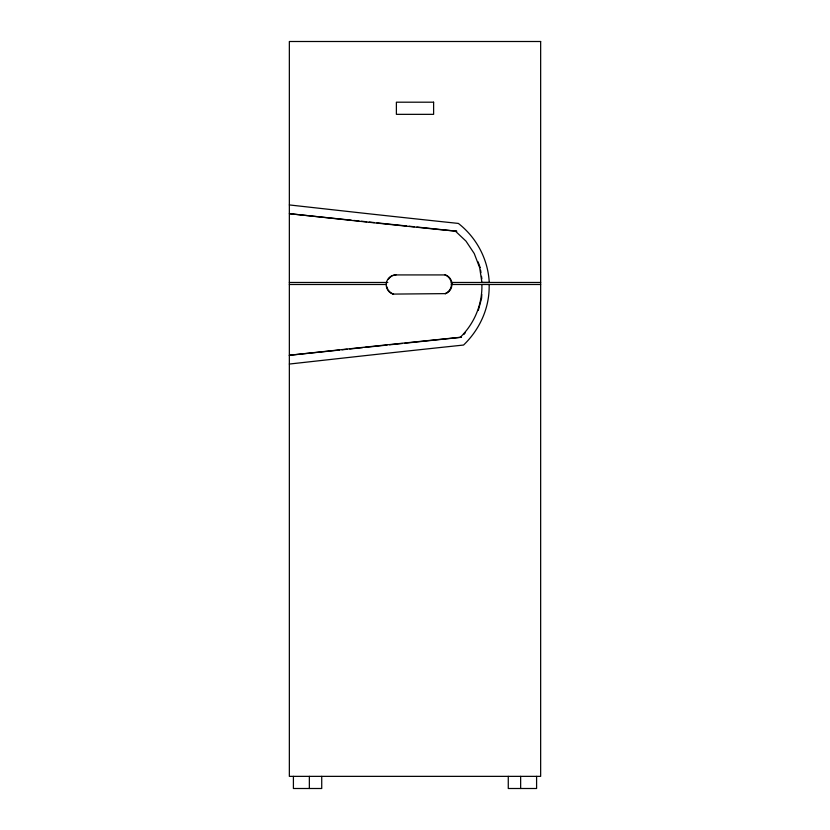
<?xml version="1.0" encoding="UTF-8"?>
<svg xmlns="http://www.w3.org/2000/svg" width="830" height="830" viewBox="0 0 830 830"><rect width="100%" height="100%" fill="white"/><g stroke="black" fill="none" stroke-linecap="round" stroke-linejoin="round"><path stroke-width="1.25" d="M481.805 294.505L481.587 298.261L478.277 310.524M481.888 284.493C482.448 304.226 474.397 323.565 460.287 337.281L440.834 339.263A275.155 2.77 -5.9 0 0 363.499 347.303L289.348 355.23M489.129 284.493C489.866 307.349 479.916 329.334 463.565 345.041L440.834 347.448A275.394 2.884 -6.1 0 0 363.499 355.811L289.348 364.048M451.945 284.493L451.551 287.232A9.981 9.898 -90 0 1 445.606 293.623L393.036 294.09A9.804 9.721 -90 0 1 395.454 274.927L445.523 274.927A9.981 9.898 -90 0 1 451.52 281.277L451.707 282.47M452.464 284.493L452.226 282.47M463.814 334.521L465.371 332.674M289.348 355.313L339.449 350.063M342.022 349.793L347.158 349.254M349.731 348.994L362.575 347.646M365.148 347.376L386.988 345.083M389.55 344.813L402.405 343.475M404.967 343.205L461.49 337.281L460.287 337.281M351.194 220.157L289.348 213.684L363.499 221.693A275.155 2.77 5.9 0 0 440.844 229.723L456.832 231.228L416.899 227.036M289.348 282.47L387.828 282.47M451.313 282.47L540.652 282.47M289.348 284.493L386.51 284.493M451.292 284.493L540.652 284.493M445.606 293.623L445.088 293.623A9.981 9.898 -90 0 0 445.005 274.927M393.036 294.09L393.545 294.09A9.804 9.721 -90 0 1 388.264 290.023M482.406 282.47L489.244 282.47C488.061 259.334 476.596 237.629 458.368 223.426L440.834 221.569A275.404 2.884 6.1 0 1 363.499 213.196L289.348 204.937M353.767 220.427L358.923 220.967M361.496 221.237L366.653 221.776M369.226 222.046L374.382 222.585M376.955 222.855L406.586 225.957M409.169 226.227L414.315 226.766M455.494 231.228L466.004 241.146L474.241 253.534L479.667 267.706L481.919 282.47M478.059 261.803L480.238 267.706M480.601 270.165L480.964 272.624M481.504 276.317L481.867 278.787M536.595 776.361L536.595 788.5L508.271 788.5L508.271 776.361M520.649 776.361L520.649 788.5M321.729 776.361L321.729 788.5L293.405 788.5L293.405 776.361M309.351 776.361L309.351 788.5M387.703 289.037A9.804 9.721 -90 0 1 386.956 286.889M388.367 279.264A9.804 9.721 -90 0 1 391.667 276.183M392.673 275.685A9.804 9.721 -90 0 1 395.972 274.927M540.652 41.5L289.348 41.5L289.348 776.361L540.652 776.361L540.652 41.5M433.613 102.194L396.387 102.194L396.387 114.343L433.613 114.343L433.613 102.194"/></g></svg>
